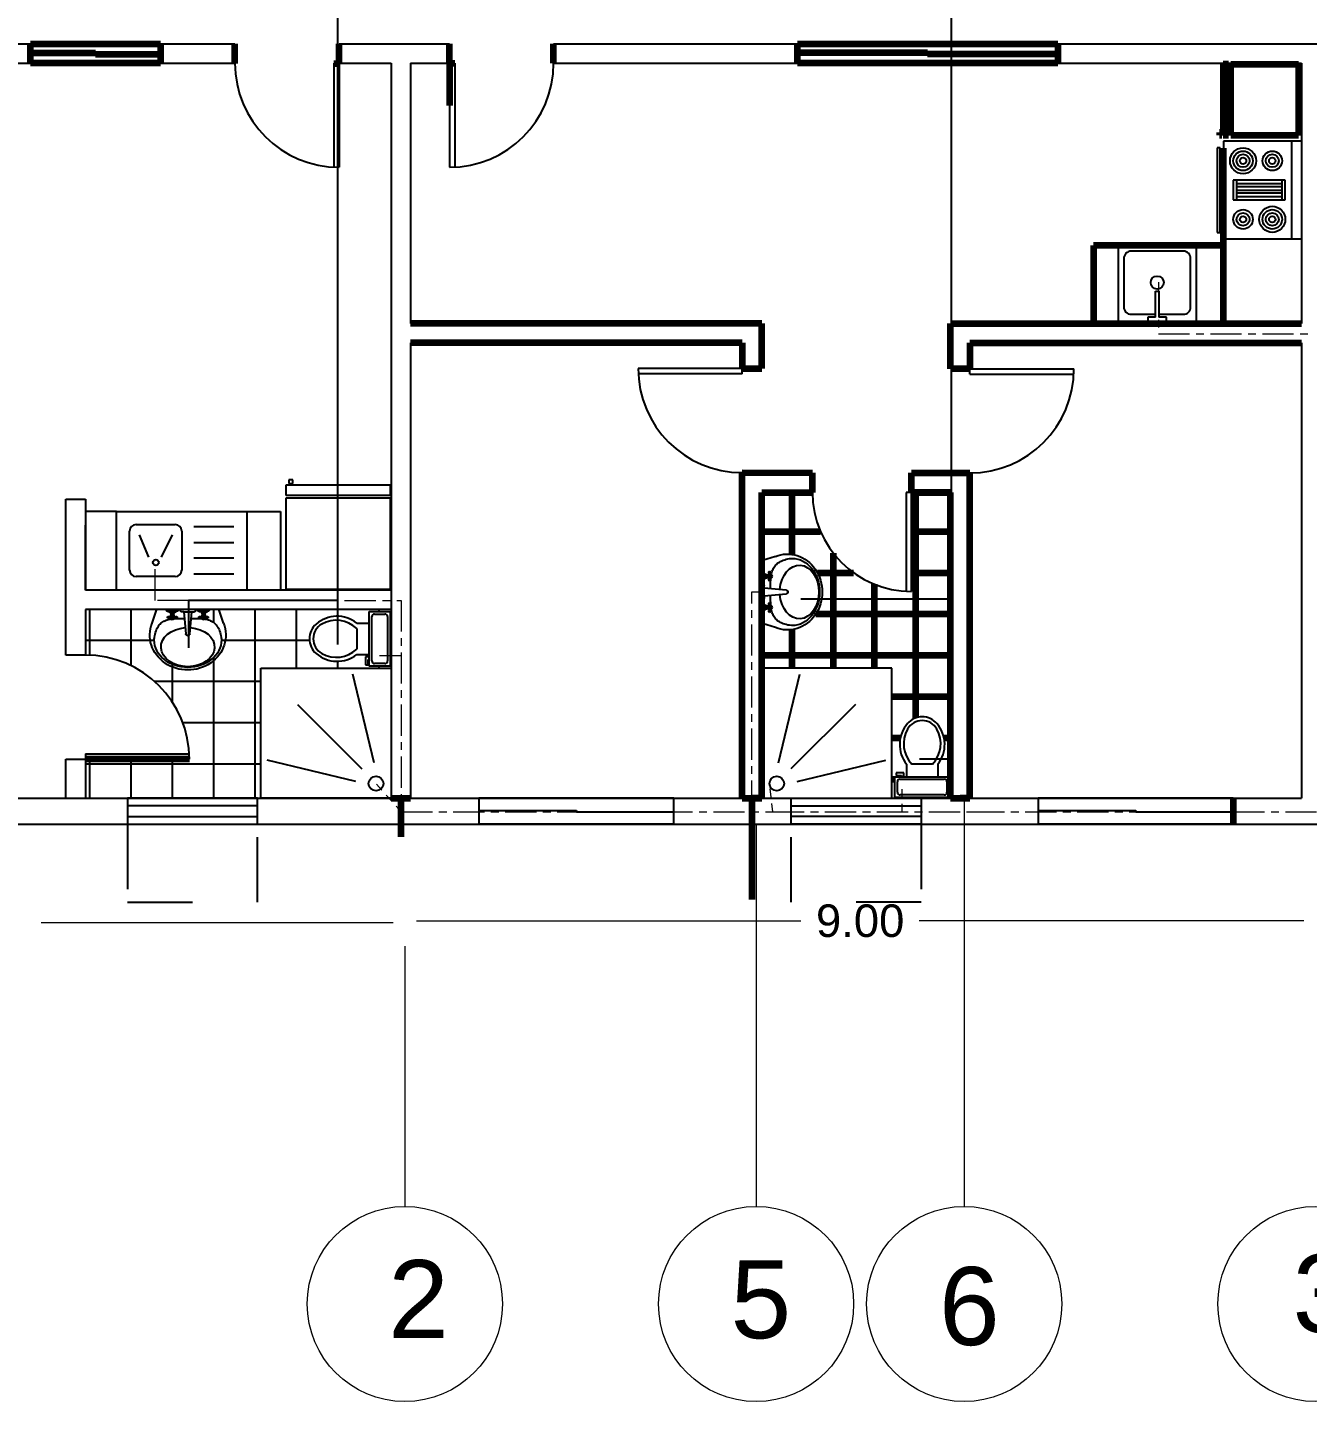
# Model space of a CAD drawing. Header units: millimetres. Extents: x 2391 to 3323, y 1596 to 2537.
# Drawn here: x 2955.67 to 2975.35, y 2171.64 to 2192.77 of the extents above; entities that cross this region are included whole.
import ezdxf

# ---------------------------------------------------------------- set-up
doc = ezdxf.new("R2010")
doc.units = ezdxf.units.MM
for name, pattern in [('ACAD_ISO02W100', [15, 12, -3]), ('ACAD_ISO08W100', [36, 24, -3, 6, -3]), ('DASHED2', [9.525, 6.35, -3.175]), ('JIS_02_1.0', [2, 1, -1])]:
    doc.linetypes.add(name, pattern=pattern)
for name, color, linetype in [('ASCENSORE - ELEVATOR', 160, 'Continuous'), ('BATH', 171, 'Continuous'), ('dimensions', 203, 'Continuous'), ('doors', 31, 'Continuous'), ('doors and windows schedule', 11, 'Continuous'), ('exterior wall', 140, 'Continuous'), ('furnitures', 40, 'Continuous'), ('interior wall', 191, 'Continuous'), ('Lightning text', 211, 'Continuous'), ('Plumbing symbols', 30, 'Continuous'), ('windows', 241, 'Continuous')]:
    doc.layers.add(name, color=color, linetype=linetype)
doc.styles.get("Standard").update_dxf_attribs({"font": 'arial.ttf'})

msp = doc.modelspace()

# ---------------------------------------------------------------- linework, layer by layer
at = {"color": 0, "linetype": 'ByBlock'}
for p, q in [((2975.259, 2191.016), (2974.059, 2191.016)), ((2974.059, 2191.016), (2974.059, 2189.516)), ((2975.109, 2189.516), (2975.109, 2191.016)), ((2974.009, 2190.916), (2973.959, 2190.916)), ((2973.959, 2190.916), (2973.959, 2189.616)), ((2974.009, 2189.616), (2974.009, 2190.916)), ((2974.059, 2190.716), (2974.009, 2190.716)), ((2974.009, 2190.616), (2974.059, 2190.616)), ((2975.009, 2190.416), (2974.209, 2190.416)), ((2974.209, 2190.416), (2974.209, 2190.116)), ((2974.259, 2190.416), (2974.259, 2190.116)), ((2974.959, 2190.116), (2974.959, 2190.416)), ((2975.009, 2190.116), (2975.009, 2190.416)), ((2974.259, 2190.366), (2974.959, 2190.366)), ((2974.959, 2190.316), (2974.259, 2190.316)), ((2974.259, 2190.266), (2974.959, 2190.266)), ((2974.959, 2190.216), (2974.259, 2190.216)), ((2974.209, 2190.116), (2975.009, 2190.116)), ((2974.259, 2190.166), (2974.959, 2190.166)), ((2974.009, 2189.916), (2974.059, 2189.916)), ((2974.059, 2189.816), (2974.009, 2189.816)), ((2973.959, 2189.616), (2974.009, 2189.616)), ((2972.439, 2189.413), (2972.439, 2188.213)), ((2973.639, 2189.413), (2972.439, 2189.413)), ((2973.439, 2189.327), (2972.639, 2189.327)), ((2973.639, 2189.413), (2973.639, 2188.213)), ((2974.059, 2189.516), (2975.259, 2189.516)), ((2972.524, 2189.213), (2972.524, 2188.47)), ((2973.553, 2188.47), (2973.553, 2189.213)), ((2973.015, 2188.713), (2973.062, 2188.713)), ((2973.015, 2188.313), (2973.015, 2188.713)), ((2973.062, 2188.713), (2973.062, 2188.313)), ((2972.639, 2188.356), (2973.015, 2188.356)), ((2972.893, 2188.313), (2972.893, 2188.24)), ((2973.015, 2188.313), (2972.893, 2188.313)), ((2973.062, 2188.356), (2973.439, 2188.356)), ((2973.182, 2188.313), (2973.062, 2188.313)), ((2973.182, 2188.24), (2973.182, 2188.313)), ((2972.893, 2188.24), (2973.182, 2188.24)), ((2959.648, 2185.732), (2961.248, 2185.732)), ((2959.648, 2185.572), (2959.648, 2185.732)), ((2959.688, 2185.812), (2959.688, 2185.752)), ((2959.748, 2185.812), (2959.688, 2185.812)), ((2959.688, 2185.752), (2959.748, 2185.752)), ((2959.748, 2185.752), (2959.748, 2185.812)), ((2961.248, 2185.732), (2961.248, 2185.572)), ((2961.248, 2185.572), (2959.648, 2185.572)), ((2959.648, 2184.132), (2959.648, 2185.532)), ((2959.648, 2185.532), (2961.248, 2185.532)), ((2961.248, 2185.532), (2961.248, 2184.132)), ((2957.04, 2184.124), (2957.04, 2185.324)), ((2957.04, 2185.324), (2959.04, 2185.324)), ((2959.04, 2185.324), (2959.04, 2184.124)), ((2957.34, 2185.124), (2957.94, 2185.124)), ((2957.24, 2184.424), (2957.24, 2185.024)), ((2957.535, 2184.62), (2957.393, 2184.966)), ((2957.731, 2184.62), (2957.9, 2184.966)), ((2958.04, 2185.024), (2958.04, 2184.424)), ((2958.225, 2185.094), (2958.841, 2185.094)), ((2958.225, 2184.849), (2958.841, 2184.849)), ((2958.225, 2184.613), (2958.841, 2184.613)), ((2967.168, 2184.634), (2966.972, 2184.568)), ((2967.141, 2184.454), (2967.15, 2184.469)), ((2967.15, 2184.469), (2967.16, 2184.484)), ((2967.15, 2184.469), (2967.15, 2184.469)), ((2967.16, 2184.484), (2967.171, 2184.498)), ((2967.171, 2184.498), (2967.184, 2184.511)), ((2967.184, 2184.511), (2967.198, 2184.524)), ((2967.198, 2184.524), (2967.213, 2184.535)), ((2967.213, 2184.535), (2967.23, 2184.546)), ((2967.23, 2184.546), (2967.248, 2184.557)), ((2967.248, 2184.557), (2967.268, 2184.566)), ((2967.268, 2184.566), (2967.289, 2184.574)), ((2967.268, 2184.566), (2967.268, 2184.566)), ((2967.289, 2184.574), (2967.312, 2184.582)), ((2967.312, 2184.582), (2967.336, 2184.589)), ((2967.336, 2184.589), (2967.361, 2184.594)), ((2967.361, 2184.594), (2967.387, 2184.599)), ((2967.387, 2184.599), (2967.414, 2184.602)), ((2967.414, 2184.602), (2967.427, 2184.603)), ((2957.94, 2184.324), (2957.34, 2184.324)), ((2958.225, 2184.367), (2958.841, 2184.367)), ((2966.972, 2184.422), (2966.984, 2184.404)), ((2966.988, 2184.257), (2966.983, 2184.247)), ((2966.984, 2184.404), (2966.989, 2184.389)), ((2966.989, 2184.269), (2966.988, 2184.257)), ((2966.989, 2184.389), (2966.989, 2184.269)), ((2966.995, 2184.376), (2966.989, 2184.389)), ((2966.989, 2184.261), (2966.992, 2184.274)), ((2966.992, 2184.274), (2966.998, 2184.285)), ((2967.004, 2184.365), (2966.995, 2184.376)), ((2966.998, 2184.285), (2967.006, 2184.294)), ((2967.015, 2184.357), (2967.004, 2184.365)), ((2967.006, 2184.294), (2967.017, 2184.301)), ((2967.012, 2184.299), (2967.012, 2184.359)), ((2967.028, 2184.352), (2967.015, 2184.357)), ((2967.017, 2184.301), (2967.029, 2184.305)), ((2967.042, 2184.351), (2967.028, 2184.352)), ((2967.029, 2184.305), (2967.042, 2184.306)), ((2967.042, 2184.306), (2967.042, 2184.351)), ((2967.042, 2184.351), (2967.049, 2184.351)), ((2967.049, 2184.306), (2967.042, 2184.306)), ((2967.049, 2184.351), (2967.064, 2184.357)), ((2967.049, 2184.351), (2967.049, 2184.306)), ((2967.064, 2184.301), (2967.049, 2184.306)), ((2967.064, 2184.389), (2967.066, 2184.396)), ((2967.066, 2184.381), (2967.064, 2184.389)), ((2967.064, 2184.357), (2967.079, 2184.359)), ((2967.064, 2184.329), (2967.066, 2184.336)), ((2967.066, 2184.321), (2967.064, 2184.329)), ((2967.079, 2184.299), (2967.064, 2184.301)), ((2967.064, 2184.269), (2967.066, 2184.276)), ((2967.066, 2184.261), (2967.064, 2184.269)), ((2967.066, 2184.396), (2967.072, 2184.402)), ((2967.072, 2184.376), (2967.066, 2184.381)), ((2967.066, 2184.336), (2967.072, 2184.342)), ((2967.072, 2184.316), (2967.066, 2184.321)), ((2967.066, 2184.276), (2967.072, 2184.282)), ((2967.072, 2184.256), (2967.066, 2184.261)), ((2967.072, 2184.402), (2967.079, 2184.404)), ((2967.072, 2184.358), (2967.072, 2184.376)), ((2967.079, 2184.374), (2967.072, 2184.376)), ((2967.072, 2184.342), (2967.079, 2184.344)), ((2967.079, 2184.314), (2967.072, 2184.316)), ((2967.072, 2184.299), (2967.072, 2184.282)), ((2967.072, 2184.282), (2967.079, 2184.284)), ((2967.079, 2184.254), (2967.072, 2184.256)), ((2967.079, 2184.404), (2967.087, 2184.402)), ((2967.087, 2184.376), (2967.079, 2184.374)), ((2967.079, 2184.359), (2967.095, 2184.357)), ((2967.079, 2184.344), (2967.087, 2184.342)), ((2967.087, 2184.316), (2967.079, 2184.314)), ((2967.095, 2184.301), (2967.079, 2184.299)), ((2967.079, 2184.284), (2967.087, 2184.282)), ((2967.087, 2184.256), (2967.079, 2184.254)), ((2967.087, 2184.402), (2967.092, 2184.396)), ((2967.092, 2184.381), (2967.087, 2184.376)), ((2967.087, 2184.358), (2967.087, 2184.376)), ((2967.087, 2184.342), (2967.092, 2184.336)), ((2967.092, 2184.321), (2967.087, 2184.316)), ((2967.087, 2184.282), (2967.087, 2184.299)), ((2967.087, 2184.282), (2967.092, 2184.276)), ((2967.092, 2184.261), (2967.087, 2184.256)), ((2967.092, 2184.396), (2967.094, 2184.389)), ((2967.094, 2184.389), (2967.092, 2184.381)), ((2967.092, 2184.336), (2967.094, 2184.329)), ((2967.094, 2184.329), (2967.092, 2184.321)), ((2967.092, 2184.276), (2967.094, 2184.269)), ((2967.094, 2184.269), (2967.092, 2184.261)), ((2967.095, 2184.357), (2967.109, 2184.351)), ((2967.109, 2184.306), (2967.095, 2184.301)), ((2967.096, 2184.249), (2967.097, 2184.266)), ((2967.097, 2184.266), (2967.098, 2184.283)), ((2967.098, 2184.283), (2967.099, 2184.3)), ((2967.099, 2184.3), (2967.099, 2184.302)), ((2967.106, 2184.352), (2967.11, 2184.37)), ((2967.109, 2184.351), (2967.115, 2184.34)), ((2967.115, 2184.317), (2967.109, 2184.306)), ((2967.11, 2184.37), (2967.114, 2184.387)), ((2967.114, 2184.387), (2967.119, 2184.404)), ((2967.115, 2184.34), (2967.117, 2184.329)), ((2967.117, 2184.329), (2967.115, 2184.317)), ((2967.119, 2184.404), (2967.126, 2184.421)), ((2967.126, 2184.421), (2967.133, 2184.438)), ((2967.133, 2184.438), (2967.141, 2184.454)), ((2959.648, 2184.132), (2961.248, 2184.132)), ((2966.983, 2184.247), (2966.972, 2184.236)), ((2966.972, 2184.206), (2966.979, 2184.206)), ((2966.979, 2184.206), (2966.986, 2184.203)), ((2966.986, 2184.203), (2966.991, 2184.198)), ((2966.991, 2184.198), (2966.994, 2184.191)), ((2966.994, 2184.191), (2966.994, 2184.184)), ((2966.994, 2184.146), (2966.994, 2184.184)), ((2966.994, 2184.026), (2966.994, 2184.146)), ((2967.332, 2184.116), (2966.994, 2184.146)), ((2966.994, 2184.026), (2967.332, 2184.056)), ((2967.096, 2184.232), (2967.096, 2184.249)), ((2967.096, 2184.216), (2967.096, 2184.232)), ((2967.096, 2184.201), (2967.096, 2184.216)), ((2967.096, 2184.201), (2967.096, 2184.201)), ((2967.096, 2184.185), (2967.096, 2184.201)), ((2967.096, 2184.171), (2967.096, 2184.185)), ((2967.096, 2184.156), (2967.096, 2184.171)), ((2967.096, 2184.137), (2967.096, 2184.156)), ((2967.332, 2184.116), (2967.341, 2184.115)), ((2967.341, 2184.058), (2967.332, 2184.056)), ((2967.341, 2184.115), (2967.35, 2184.11)), ((2967.35, 2184.062), (2967.341, 2184.058)), ((2967.35, 2184.11), (2967.356, 2184.104)), ((2967.356, 2184.068), (2967.35, 2184.062)), ((2967.356, 2184.104), (2967.361, 2184.095)), ((2967.361, 2184.077), (2967.356, 2184.068)), ((2967.361, 2184.095), (2967.362, 2184.086)), ((2967.362, 2184.086), (2967.361, 2184.077)), ((2966.979, 2183.973), (2966.972, 2183.974)), ((2966.972, 2183.942), (2966.984, 2183.924)), ((2966.987, 2183.976), (2966.979, 2183.973)), ((2966.984, 2183.924), (2966.989, 2183.909)), ((2966.992, 2183.981), (2966.987, 2183.976)), ((2966.989, 2183.909), (2966.989, 2183.788)), ((2966.995, 2183.896), (2966.989, 2183.909)), ((2966.995, 2183.989), (2966.992, 2183.981)), ((2966.994, 2184.026), (2966.994, 2183.996)), ((2966.994, 2183.996), (2966.995, 2183.989)), ((2967.004, 2183.885), (2966.995, 2183.896)), ((2967.015, 2183.877), (2967.004, 2183.885)), ((2967.012, 2183.818), (2967.012, 2183.879)), ((2967.028, 2183.872), (2967.015, 2183.877)), ((2967.042, 2183.871), (2967.028, 2183.872)), ((2967.042, 2183.826), (2967.042, 2183.871)), ((2967.042, 2183.871), (2967.049, 2183.871)), ((2967.049, 2183.871), (2967.064, 2183.877)), ((2967.049, 2183.871), (2967.049, 2183.826)), ((2967.064, 2183.909), (2967.066, 2183.916)), ((2967.066, 2183.901), (2967.064, 2183.909)), ((2967.064, 2183.877), (2967.079, 2183.879)), ((2967.064, 2183.848), (2967.066, 2183.856)), ((2967.066, 2183.841), (2967.064, 2183.848)), ((2967.066, 2183.916), (2967.072, 2183.921)), ((2967.072, 2183.896), (2967.066, 2183.901)), ((2967.066, 2183.856), (2967.072, 2183.861)), ((2967.072, 2183.835), (2967.066, 2183.841)), ((2967.072, 2183.921), (2967.079, 2183.924)), ((2967.079, 2183.893), (2967.072, 2183.896)), ((2967.072, 2183.878), (2967.072, 2183.896)), ((2967.072, 2183.861), (2967.079, 2183.863)), ((2967.079, 2183.834), (2967.072, 2183.835)), ((2967.079, 2183.924), (2967.087, 2183.921)), ((2967.087, 2183.896), (2967.079, 2183.893)), ((2967.079, 2183.879), (2967.095, 2183.877)), ((2967.079, 2183.863), (2967.087, 2183.861)), ((2967.087, 2183.835), (2967.079, 2183.834)), ((2967.087, 2183.921), (2967.092, 2183.916)), ((2967.092, 2183.901), (2967.087, 2183.896)), ((2967.087, 2183.878), (2967.087, 2183.896)), ((2967.087, 2183.861), (2967.092, 2183.856)), ((2967.092, 2183.841), (2967.087, 2183.835)), ((2967.092, 2183.916), (2967.094, 2183.909)), ((2967.094, 2183.909), (2967.092, 2183.901)), ((2967.092, 2183.856), (2967.094, 2183.848)), ((2967.094, 2183.848), (2967.092, 2183.841)), ((2967.095, 2183.877), (2967.109, 2183.871)), ((2967.096, 2184.018), (2967.096, 2184.035)), ((2967.096, 2184.002), (2967.096, 2184.018)), ((2967.096, 2183.986), (2967.096, 2184.002)), ((2967.096, 2183.97), (2967.096, 2183.986)), ((2967.096, 2183.954), (2967.096, 2183.97)), ((2967.096, 2183.954), (2967.096, 2183.954)), ((2967.096, 2183.939), (2967.096, 2183.954)), ((2967.097, 2183.924), (2967.096, 2183.939)), ((2967.097, 2183.909), (2967.097, 2183.924)), ((2967.097, 2183.894), (2967.097, 2183.909)), ((2967.098, 2183.875), (2967.097, 2183.894)), ((2967.109, 2183.871), (2967.115, 2183.86)), ((2967.115, 2183.837), (2967.109, 2183.826)), ((2967.115, 2183.86), (2967.117, 2183.848)), ((2967.117, 2183.848), (2967.115, 2183.837)), ((2957.586, 2183.609), (2957.651, 2183.805)), ((2957.736, 2183.616), (2957.751, 2183.626)), ((2957.751, 2183.626), (2957.766, 2183.636)), ((2957.751, 2183.626), (2957.751, 2183.626)), ((2957.766, 2183.636), (2957.782, 2183.644)), ((2957.782, 2183.644), (2957.799, 2183.651)), ((2957.799, 2183.651), (2957.815, 2183.657)), ((2957.814, 2183.794), (2957.804, 2183.805)), ((2957.825, 2183.788), (2957.814, 2183.794)), ((2957.815, 2183.657), (2957.832, 2183.662)), ((2957.821, 2183.697), (2957.823, 2183.705)), ((2957.823, 2183.69), (2957.821, 2183.697)), ((2957.823, 2183.705), (2957.829, 2183.71)), ((2957.829, 2183.684), (2957.823, 2183.69)), ((2957.836, 2183.787), (2957.825, 2183.788)), ((2957.829, 2183.787), (2957.841, 2183.784)), ((2957.829, 2183.71), (2957.836, 2183.712)), ((2957.836, 2183.682), (2957.829, 2183.684)), ((2957.832, 2183.662), (2957.849, 2183.667)), ((2957.956, 2183.787), (2957.836, 2183.787)), ((2957.836, 2183.712), (2957.844, 2183.71)), ((2957.844, 2183.684), (2957.836, 2183.682)), ((2957.841, 2183.784), (2957.853, 2183.779)), ((2957.844, 2183.71), (2957.849, 2183.705)), ((2957.849, 2183.69), (2957.844, 2183.684)), ((2957.867, 2183.705), (2957.849, 2183.705)), ((2957.849, 2183.705), (2957.851, 2183.697)), ((2957.851, 2183.697), (2957.849, 2183.69)), ((2957.849, 2183.69), (2957.867, 2183.69)), ((2957.849, 2183.667), (2957.865, 2183.67)), ((2957.853, 2183.779), (2957.862, 2183.77)), ((2957.862, 2183.77), (2957.869, 2183.759)), ((2957.865, 2183.67), (2957.872, 2183.672)), ((2957.866, 2183.765), (2957.926, 2183.765)), ((2957.866, 2183.697), (2957.868, 2183.713)), ((2957.868, 2183.682), (2957.866, 2183.697)), ((2957.868, 2183.713), (2957.874, 2183.727)), ((2957.874, 2183.667), (2957.868, 2183.682)), ((2957.869, 2183.759), (2957.873, 2183.747)), ((2957.873, 2183.747), (2957.874, 2183.735)), ((2957.874, 2183.735), (2957.919, 2183.735)), ((2957.874, 2183.727), (2957.874, 2183.735)), ((2957.919, 2183.727), (2957.874, 2183.727)), ((2957.884, 2183.661), (2957.874, 2183.667)), ((2957.881, 2183.697), (2957.883, 2183.705)), ((2957.883, 2183.69), (2957.881, 2183.697)), ((2957.883, 2183.705), (2957.889, 2183.71)), ((2957.889, 2183.684), (2957.883, 2183.69)), ((2957.896, 2183.66), (2957.884, 2183.661)), ((2957.889, 2183.71), (2957.896, 2183.712)), ((2957.896, 2183.682), (2957.889, 2183.684)), ((2957.896, 2183.712), (2957.904, 2183.71)), ((2957.904, 2183.684), (2957.896, 2183.682)), ((2957.908, 2183.661), (2957.896, 2183.66)), ((2957.904, 2183.71), (2957.909, 2183.705)), ((2957.909, 2183.69), (2957.904, 2183.684)), ((2957.919, 2183.667), (2957.908, 2183.661)), ((2957.909, 2183.705), (2957.911, 2183.697)), ((2957.911, 2183.697), (2957.909, 2183.69)), ((2957.919, 2183.735), (2957.92, 2183.748)), ((2957.919, 2183.735), (2957.919, 2183.727)), ((2957.919, 2183.727), (2957.924, 2183.713)), ((2957.924, 2183.682), (2957.919, 2183.667)), ((2957.92, 2183.748), (2957.925, 2183.761)), ((2957.923, 2183.678), (2957.942, 2183.679)), ((2957.924, 2183.713), (2957.926, 2183.697)), ((2957.926, 2183.697), (2957.924, 2183.682)), ((2957.925, 2183.761), (2957.933, 2183.773)), ((2957.926, 2183.705), (2957.943, 2183.705)), ((2957.926, 2183.69), (2957.943, 2183.69)), ((2957.933, 2183.773), (2957.944, 2183.782)), ((2957.941, 2183.697), (2957.943, 2183.705)), ((2957.943, 2183.69), (2957.941, 2183.697)), ((2957.942, 2183.679), (2957.957, 2183.68)), ((2957.943, 2183.705), (2957.949, 2183.71)), ((2957.949, 2183.684), (2957.943, 2183.69)), ((2957.944, 2183.782), (2957.956, 2183.787)), ((2957.949, 2183.71), (2957.956, 2183.712)), ((2957.956, 2183.682), (2957.949, 2183.684)), ((2957.972, 2183.793), (2957.956, 2183.787)), ((2957.956, 2183.712), (2957.964, 2183.71)), ((2957.964, 2183.684), (2957.956, 2183.682)), ((2957.957, 2183.68), (2957.972, 2183.68)), ((2957.964, 2183.71), (2957.969, 2183.705)), ((2957.969, 2183.69), (2957.964, 2183.684)), ((2957.969, 2183.705), (2957.971, 2183.697)), ((2957.971, 2183.697), (2957.969, 2183.69)), ((2957.99, 2183.805), (2957.972, 2183.793)), ((2957.972, 2183.68), (2957.987, 2183.68)), ((2957.987, 2183.68), (2958.002, 2183.68)), ((2958.002, 2183.68), (2958.018, 2183.68)), ((2958.002, 2183.68), (2958.002, 2183.68)), ((2958.018, 2183.68), (2958.034, 2183.68)), ((2958.021, 2183.797), (2958.021, 2183.805)), ((2958.024, 2183.79), (2958.021, 2183.797)), ((2958.029, 2183.785), (2958.024, 2183.79)), ((2958.036, 2183.782), (2958.029, 2183.785)), ((2958.034, 2183.68), (2958.05, 2183.68)), ((2958.044, 2183.782), (2958.036, 2183.782)), ((2958.074, 2183.782), (2958.044, 2183.782)), ((2958.05, 2183.68), (2958.066, 2183.68)), ((2958.066, 2183.68), (2958.083, 2183.68)), ((2958.074, 2183.782), (2958.194, 2183.782)), ((2958.074, 2183.782), (2958.104, 2183.444)), ((2958.164, 2183.444), (2958.194, 2183.782)), ((2958.185, 2183.68), (2958.204, 2183.68)), ((2958.194, 2183.782), (2958.231, 2183.782)), ((2958.204, 2183.68), (2958.218, 2183.68)), ((2958.218, 2183.68), (2958.233, 2183.68)), ((2958.239, 2183.782), (2958.231, 2183.782)), ((2958.233, 2183.68), (2958.249, 2183.68)), ((2958.245, 2183.785), (2958.239, 2183.782)), ((2958.251, 2183.79), (2958.245, 2183.785)), ((2958.249, 2183.68), (2958.264, 2183.68)), ((2958.249, 2183.68), (2958.249, 2183.68)), ((2958.254, 2183.797), (2958.251, 2183.79)), ((2958.254, 2183.805), (2958.254, 2183.797)), ((2958.264, 2183.68), (2958.28, 2183.68)), ((2958.28, 2183.68), (2958.297, 2183.68)), ((2958.294, 2183.794), (2958.284, 2183.805)), ((2958.305, 2183.788), (2958.294, 2183.794)), ((2958.297, 2183.68), (2958.313, 2183.68)), ((2958.301, 2183.697), (2958.303, 2183.705)), ((2958.303, 2183.69), (2958.301, 2183.697)), ((2958.303, 2183.705), (2958.309, 2183.71)), ((2958.309, 2183.684), (2958.303, 2183.69)), ((2958.316, 2183.787), (2958.305, 2183.788)), ((2958.309, 2183.787), (2958.321, 2183.784)), ((2958.309, 2183.71), (2958.316, 2183.712)), ((2958.316, 2183.682), (2958.309, 2183.684)), ((2958.313, 2183.68), (2958.33, 2183.679)), ((2958.436, 2183.787), (2958.316, 2183.787)), ((2958.316, 2183.712), (2958.324, 2183.71)), ((2958.324, 2183.684), (2958.316, 2183.682)), ((2958.321, 2183.784), (2958.333, 2183.779)), ((2958.324, 2183.71), (2958.329, 2183.705)), ((2958.329, 2183.69), (2958.324, 2183.684)), ((2958.329, 2183.705), (2958.331, 2183.697)), ((2958.347, 2183.705), (2958.329, 2183.705)), ((2958.331, 2183.697), (2958.329, 2183.69)), ((2958.329, 2183.69), (2958.347, 2183.69)), ((2958.33, 2183.679), (2958.348, 2183.678)), ((2958.333, 2183.779), (2958.342, 2183.77)), ((2958.342, 2183.77), (2958.349, 2183.759)), ((2958.346, 2183.765), (2958.406, 2183.765)), ((2958.346, 2183.697), (2958.348, 2183.713)), ((2958.348, 2183.682), (2958.346, 2183.697)), ((2958.348, 2183.713), (2958.354, 2183.727)), ((2958.354, 2183.667), (2958.348, 2183.682)), ((2958.348, 2183.678), (2958.35, 2183.677)), ((2958.349, 2183.759), (2958.353, 2183.747)), ((2958.353, 2183.747), (2958.354, 2183.735)), ((2958.354, 2183.735), (2958.399, 2183.735)), ((2958.354, 2183.727), (2958.354, 2183.735)), ((2958.399, 2183.727), (2958.354, 2183.727)), ((2958.365, 2183.661), (2958.354, 2183.667)), ((2958.361, 2183.697), (2958.363, 2183.705)), ((2958.363, 2183.69), (2958.361, 2183.697)), ((2958.363, 2183.705), (2958.369, 2183.71)), ((2958.369, 2183.684), (2958.363, 2183.69)), ((2958.376, 2183.66), (2958.365, 2183.661)), ((2958.369, 2183.71), (2958.376, 2183.712)), ((2958.376, 2183.682), (2958.369, 2183.684)), ((2958.376, 2183.712), (2958.384, 2183.71)), ((2958.384, 2183.684), (2958.376, 2183.682)), ((2958.388, 2183.661), (2958.376, 2183.66)), ((2958.384, 2183.71), (2958.389, 2183.705)), ((2958.389, 2183.69), (2958.384, 2183.684)), ((2958.399, 2183.667), (2958.388, 2183.661)), ((2958.389, 2183.705), (2958.391, 2183.697)), ((2958.391, 2183.697), (2958.389, 2183.69)), ((2958.399, 2183.735), (2958.4, 2183.748)), ((2958.399, 2183.735), (2958.399, 2183.727)), ((2958.399, 2183.727), (2958.405, 2183.713)), ((2958.405, 2183.682), (2958.399, 2183.667)), ((2958.4, 2183.748), (2958.405, 2183.761)), ((2958.4, 2183.67), (2958.417, 2183.667)), ((2958.405, 2183.761), (2958.413, 2183.773)), ((2958.405, 2183.713), (2958.406, 2183.697)), ((2958.406, 2183.697), (2958.405, 2183.682)), ((2958.406, 2183.705), (2958.423, 2183.705)), ((2958.406, 2183.69), (2958.423, 2183.69)), ((2958.413, 2183.773), (2958.424, 2183.782)), ((2958.417, 2183.667), (2958.435, 2183.662)), ((2958.421, 2183.697), (2958.423, 2183.705)), ((2958.423, 2183.69), (2958.421, 2183.697)), ((2958.423, 2183.705), (2958.429, 2183.71)), ((2958.429, 2183.684), (2958.423, 2183.69)), ((2958.424, 2183.782), (2958.436, 2183.787)), ((2958.429, 2183.71), (2958.436, 2183.712)), ((2958.436, 2183.682), (2958.429, 2183.684)), ((2958.435, 2183.662), (2958.452, 2183.657)), ((2958.452, 2183.793), (2958.436, 2183.787)), ((2958.436, 2183.712), (2958.444, 2183.71)), ((2958.444, 2183.684), (2958.436, 2183.682)), ((2958.444, 2183.71), (2958.449, 2183.705)), ((2958.449, 2183.69), (2958.444, 2183.684)), ((2958.449, 2183.705), (2958.451, 2183.697)), ((2958.451, 2183.697), (2958.449, 2183.69)), ((2958.47, 2183.805), (2958.452, 2183.793)), ((2958.452, 2183.657), (2958.469, 2183.651)), ((2958.469, 2183.651), (2958.485, 2183.644)), ((2958.485, 2183.644), (2958.501, 2183.636)), ((2958.501, 2183.636), (2958.517, 2183.626)), ((2958.517, 2183.626), (2958.532, 2183.616)), ((2958.517, 2183.626), (2958.517, 2183.626)), ((2958.682, 2183.609), (2958.616, 2183.805)), ((2960.925, 2182.947), (2960.925, 2183.787)), ((2960.925, 2183.787), (2961.245, 2183.787)), ((2960.965, 2183.027), (2960.965, 2183.707)), ((2961.005, 2183.747), (2961.165, 2183.747)), ((2961.205, 2183.707), (2961.205, 2183.027)), ((2961.245, 2183.787), (2961.245, 2182.947)), ((2966.983, 2183.766), (2966.972, 2183.756)), ((2966.988, 2183.777), (2966.983, 2183.766)), ((2966.989, 2183.788), (2966.988, 2183.777)), ((2966.989, 2183.781), (2966.992, 2183.793)), ((2966.992, 2183.793), (2966.998, 2183.805)), ((2966.998, 2183.805), (2967.006, 2183.814)), ((2967.006, 2183.814), (2967.017, 2183.821)), ((2967.017, 2183.821), (2967.029, 2183.825)), ((2967.029, 2183.825), (2967.042, 2183.826)), ((2967.049, 2183.826), (2967.042, 2183.826)), ((2967.064, 2183.82), (2967.049, 2183.826)), ((2967.079, 2183.818), (2967.064, 2183.82)), ((2967.064, 2183.788), (2967.066, 2183.796)), ((2967.066, 2183.781), (2967.064, 2183.788)), ((2967.066, 2183.796), (2967.072, 2183.801)), ((2967.072, 2183.775), (2967.066, 2183.781)), ((2967.072, 2183.819), (2967.072, 2183.801)), ((2967.072, 2183.801), (2967.079, 2183.803)), ((2967.079, 2183.773), (2967.072, 2183.775)), ((2967.095, 2183.82), (2967.079, 2183.818)), ((2967.079, 2183.803), (2967.087, 2183.801)), ((2967.087, 2183.775), (2967.079, 2183.773)), ((2967.087, 2183.801), (2967.087, 2183.819)), ((2967.087, 2183.801), (2967.092, 2183.796)), ((2967.092, 2183.781), (2967.087, 2183.775)), ((2967.092, 2183.796), (2967.094, 2183.788)), ((2967.094, 2183.788), (2967.092, 2183.781)), ((2967.109, 2183.826), (2967.095, 2183.82)), ((2967.106, 2183.817), (2967.105, 2183.824)), ((2967.11, 2183.801), (2967.106, 2183.817)), ((2967.114, 2183.784), (2967.11, 2183.801)), ((2967.119, 2183.767), (2967.114, 2183.784)), ((2967.126, 2183.751), (2967.119, 2183.767)), ((2967.133, 2183.735), (2967.126, 2183.751)), ((2967.141, 2183.719), (2967.133, 2183.735)), ((2967.15, 2183.703), (2967.141, 2183.719)), ((2967.15, 2183.703), (2967.15, 2183.703)), ((2967.16, 2183.688), (2967.15, 2183.703)), ((2967.171, 2183.674), (2967.16, 2183.688)), ((2967.184, 2183.661), (2967.171, 2183.674)), ((2967.198, 2183.649), (2967.184, 2183.661)), ((2967.213, 2183.637), (2967.198, 2183.649)), ((2967.23, 2183.626), (2967.213, 2183.637)), ((2967.248, 2183.616), (2967.23, 2183.626)), ((2957.621, 2183.389), (2957.626, 2183.415)), ((2957.626, 2183.415), (2957.631, 2183.44)), ((2957.631, 2183.44), (2957.638, 2183.464)), ((2957.638, 2183.464), (2957.646, 2183.487)), ((2957.646, 2183.487), (2957.654, 2183.509)), ((2957.654, 2183.509), (2957.663, 2183.528)), ((2957.654, 2183.509), (2957.654, 2183.509)), ((2957.663, 2183.528), (2957.674, 2183.547)), ((2957.674, 2183.547), (2957.685, 2183.563)), ((2957.685, 2183.563), (2957.696, 2183.579)), ((2957.696, 2183.579), (2957.709, 2183.592)), ((2957.709, 2183.592), (2957.722, 2183.605)), ((2957.722, 2183.605), (2957.736, 2183.616)), ((2958.105, 2183.435), (2958.104, 2183.444)), ((2958.11, 2183.427), (2958.105, 2183.435)), ((2958.116, 2183.42), (2958.11, 2183.427)), ((2958.125, 2183.416), (2958.116, 2183.42)), ((2958.134, 2183.414), (2958.125, 2183.416)), ((2958.143, 2183.416), (2958.134, 2183.414)), ((2958.152, 2183.42), (2958.143, 2183.416)), ((2958.158, 2183.427), (2958.152, 2183.42)), ((2958.162, 2183.435), (2958.158, 2183.427)), ((2958.164, 2183.444), (2958.162, 2183.435)), ((2958.532, 2183.616), (2958.546, 2183.605)), ((2958.546, 2183.605), (2958.559, 2183.592)), ((2958.559, 2183.592), (2958.571, 2183.579)), ((2958.571, 2183.579), (2958.583, 2183.563)), ((2958.583, 2183.563), (2958.594, 2183.547)), ((2958.594, 2183.547), (2958.604, 2183.528)), ((2958.604, 2183.528), (2958.614, 2183.509)), ((2958.614, 2183.509), (2958.622, 2183.487)), ((2958.614, 2183.509), (2958.614, 2183.509)), ((2958.622, 2183.487), (2958.63, 2183.464)), ((2958.63, 2183.464), (2958.636, 2183.44)), ((2958.636, 2183.44), (2958.642, 2183.415)), ((2958.642, 2183.415), (2958.646, 2183.389)), ((2960.731, 2183.607), (2960.925, 2183.607)), ((2960.731, 2183.527), (2960.731, 2183.207)), ((2967.168, 2183.538), (2966.972, 2183.604)), ((2967.268, 2183.606), (2967.248, 2183.616)), ((2967.268, 2183.606), (2967.268, 2183.606)), ((2967.289, 2183.598), (2967.268, 2183.606)), ((2967.312, 2183.59), (2967.289, 2183.598)), ((2967.336, 2183.584), (2967.312, 2183.59)), ((2967.361, 2183.578), (2967.336, 2183.584)), ((2967.387, 2183.574), (2967.361, 2183.578)), ((2967.414, 2183.57), (2967.387, 2183.574)), ((2967.427, 2183.569), (2967.414, 2183.57)), ((2957.617, 2183.349), (2957.618, 2183.363)), ((2957.618, 2183.363), (2957.621, 2183.389)), ((2958.646, 2183.389), (2958.65, 2183.363)), ((2958.65, 2183.363), (2958.651, 2183.349)), ((2960.731, 2183.127), (2960.925, 2183.127)), ((2960.925, 2183.087), (2960.865, 2183.087)), ((2960.865, 2183.087), (2960.865, 2182.967)), ((2960.905, 2183.047), (2960.925, 2183.047)), ((2960.905, 2182.967), (2960.905, 2183.047)), ((2961.165, 2182.987), (2961.005, 2182.987)), ((2959.259, 2182.916), (2961.259, 2182.916)), ((2959.259, 2180.916), (2959.259, 2182.916)), ((2961, 2181.458), (2960.673, 2182.821)), ((2960.865, 2182.967), (2960.905, 2182.967)), ((2961.245, 2182.947), (2960.925, 2182.947)), ((2961.259, 2182.916), (2961.259, 2180.916)), ((2968.959, 2182.916), (2966.959, 2182.916)), ((2966.959, 2182.916), (2966.959, 2180.916)), ((2967.218, 2181.458), (2967.546, 2182.821)), ((2968.959, 2180.916), (2968.959, 2182.916)), ((2959.82, 2182.355), (2960.81, 2181.365)), ((2968.398, 2182.355), (2967.408, 2181.365)), ((2960.717, 2181.175), (2959.354, 2181.502)), ((2967.501, 2181.175), (2968.865, 2181.502)), ((2969.026, 2181.306), (2969.026, 2181.266)), ((2969.146, 2181.306), (2969.026, 2181.306)), ((2969.146, 2181.246), (2969.146, 2181.306)), ((2969.186, 2181.44), (2969.186, 2181.246)), ((2969.586, 2181.44), (2969.266, 2181.44)), ((2969.666, 2181.44), (2969.666, 2181.246)), ((2969.006, 2181.246), (2969.846, 2181.246)), ((2969.006, 2180.926), (2969.006, 2181.246)), ((2969.026, 2181.266), (2969.106, 2181.266)), ((2969.046, 2181.006), (2969.046, 2181.166)), ((2969.086, 2181.206), (2969.766, 2181.206)), ((2969.106, 2181.266), (2969.106, 2181.246)), ((2969.806, 2181.166), (2969.806, 2181.006)), ((2969.846, 2181.246), (2969.846, 2180.926)), ((2961.259, 2180.916), (2959.259, 2180.916)), ((2966.959, 2180.916), (2968.959, 2180.916)), ((2969.846, 2180.926), (2969.006, 2180.926)), ((2969.766, 2180.966), (2969.086, 2180.966))]:
    msp.add_line(p, q, dxfattribs=at)
for centre, radius in [((2974.359, 2190.716), 0.2), ((2974.359, 2190.716), 0.15), ((2974.359, 2190.716), 0.1), ((2974.809, 2190.716), 0.15), ((2974.809, 2190.716), 0.1), ((2974.359, 2190.716), 0.05), ((2974.809, 2190.716), 0.05), ((2974.359, 2189.816), 0.15), ((2974.809, 2189.816), 0.2), ((2974.809, 2189.816), 0.15), ((2974.359, 2189.816), 0.1), ((2974.359, 2189.816), 0.05), ((2974.809, 2189.816), 0.1), ((2974.809, 2189.816), 0.05), ((2973.039, 2188.844, 6.286), 0.1), ((2957.643, 2184.54), 0.0446), ((2961.028, 2181.141), 0.113), ((2967.19, 2181.141), 0.113)]:
    msp.add_circle(centre, radius, dxfattribs=at)
for centre, radius, start, end in [((2972.639, 2189.213), 0.114, 90, 180), ((2973.439, 2189.213), 0.114, 0, 90), ((2972.639, 2188.47), 0.114, 180, 270), ((2973.439, 2188.47), 0.114, 270, 0), ((2957.34, 2185.024), 0.1, 90, 180), ((2957.94, 2185.024), 0.1, 360, 90), ((2957.34, 2184.424), 0.1, 180, 270), ((2957.94, 2184.424), 0.1, 270, 0), ((2960.428, 2183.226), 0.487, 51.4693, 131.0791), ((2960.419, 2183.199), 0.453, 46.3679, 119.5767), ((2961, 2183.712), 0.0354, 81.8699, 188.1301), ((2961.17, 2183.712), 0.0354, 351.8699, 98.1301), ((2960.305, 2183.367), 0.3, 131.0791, 228.9211), ((2960.323, 2183.367), 0.26, 119.5767, 240.4235), ((2960.419, 2183.535), 0.453, 240.4235, 313.6323), ((2960.428, 2183.508), 0.487, 228.9211, 308.5309), ((2961, 2183.022), 0.0354, 171.8699, 278.1301), ((2961.17, 2183.022), 0.0354, 261.8699, 8.1301), ((2969.426, 2181.866), 0.3, 41.0791, 138.9211), ((2969.567, 2181.743), 0.487, 138.9211, 218.5309), ((2969.594, 2181.752), 0.453, 150.4235, 223.6323), ((2969.426, 2181.848), 0.26, 29.5767, 150.4235), ((2969.258, 2181.752), 0.453, 316.3679, 29.5767), ((2969.285, 2181.743), 0.487, 321.4693, 41.0791), ((2969.081, 2181.171), 0.0354, 81.8699, 188.1301), ((2969.771, 2181.171), 0.0354, 351.8699, 98.1301), ((2969.081, 2181.001), 0.0354, 171.8699, 278.1301), ((2969.771, 2181.001), 0.0354, 261.8699, 8.1301)]:
    msp.add_arc(centre, radius, start, end, dxfattribs=at)
at = {"color": 0, "linetype": 'ByBlock', "extrusion": (0, 0, -1)}
for centre, major_axis, ratio, start_param, end_param in [((2967.354, 2184.086), (0, -0.584), 0.916316, 2.786438, 6.63834), ((2967.538, 2184.086), (0, -0.412), 0.730435, 1.664123, 7.760732), ((2967.427, 2184.086), (0, -0.517), 0.815274, 3.141593, 6.283185), ((2958.134, 2183.422), (-0.584, 0), 0.916316, 2.786438, 6.63834), ((2958.134, 2183.239), (-0.412, 0), 0.730435, 1.664123, 7.760732), ((2958.134, 2183.349), (-0.517, 0), 0.815274, 3.141593, 6.283185)]:
    msp.add_ellipse(centre, major_axis=major_axis, ratio=ratio, start_param=start_param, end_param=end_param, dxfattribs=at)
at = {"layer": 'ASCENSORE - ELEVATOR'}
for p, q in [((2960.438, 2195.151), (2960.438, 2183.277)), ((2969.872, 2195.151), (2969.872, 2181.517)), ((2960.438, 2183.957), (2958.146, 2183.957)), ((2958.146, 2183.957), (2958.146, 2183.228)), ((2969.872, 2183.974), (2967.558, 2183.974)), ((2969.872, 2181.517), (2969.383, 2181.517))]:
    msp.add_line(p, q, dxfattribs=at)
at = {"layer": 'BATH', "linetype": 'Continuous', "lineweight": 100}
for p, q in [((2967.425, 2184.665), (2967.425, 2185.616)), ((2969.33, 2182.15), (2969.33, 2185.616)), ((2966.959, 2185.018), (2967.862, 2185.018)), ((2969.259, 2185.018), (2969.859, 2185.018)), ((2968.06, 2182.916), (2968.06, 2184.682)), ((2967.815, 2184.383), (2968.37, 2184.383)), ((2969.259, 2184.383), (2969.859, 2184.383)), ((2968.695, 2182.916), (2968.695, 2184.205)), ((2967.791, 2183.748), (2969.859, 2183.748)), ((2967.425, 2182.916), (2967.425, 2183.507)), ((2966.959, 2183.113), (2969.859, 2183.113)), ((2968.959, 2182.478), (2969.859, 2182.478)), ((2968.959, 2181.843), (2969.09, 2181.843)), ((2969.761, 2181.843), (2969.859, 2181.843)), ((2968.959, 2181.208), (2969.006, 2181.208))]:
    msp.add_line(p, q, dxfattribs=at)
at = {"layer": 'BATH', "linetype": 'Continuous'}
for p, q in [((2956.63, 2183.114), (2956.63, 2183.816)), ((2957.265, 2182.952), (2957.265, 2183.816)), ((2957.9, 2183.787), (2957.9, 2183.816)), ((2957.9, 2183.659), (2957.9, 2183.66)), ((2958.535, 2183.614), (2958.535, 2183.816)), ((2959.17, 2180.916), (2959.17, 2183.816)), ((2959.805, 2182.916), (2959.805, 2183.816)), ((2960.44, 2183.713), (2960.44, 2183.816)), ((2961.075, 2183.787), (2961.075, 2183.816)), ((2956.559, 2183.348), (2957.617, 2183.348)), ((2958.651, 2183.348), (2960.006, 2183.348)), ((2961.245, 2183.348), (2961.259, 2183.348)), ((2958.535, 2180.916), (2958.535, 2183.083)), ((2960.44, 2182.916), (2960.44, 2183.021)), ((2957.9, 2182.389), (2957.9, 2182.974)), ((2961.075, 2182.916), (2961.075, 2182.947)), ((2957.621, 2182.713), (2959.259, 2182.713)), ((2958.057, 2182.078), (2959.259, 2182.078)), ((2956.63, 2180.916), (2956.63, 2181.516)), ((2957.265, 2180.916), (2957.265, 2181.516)), ((2957.9, 2180.916), (2957.9, 2181.516)), ((2956.559, 2181.443), (2959.259, 2181.443))]:
    msp.add_line(p, q, dxfattribs=at)
at = {"layer": 'dimensions', "lineweight": 100}
for p, q in [((2961.259, 2180.916), (2961.559, 2180.916)), ((2961.409, 2180.916), (2961.409, 2180.323)), ((2966.659, 2180.916), (2966.959, 2180.916)), ((2966.959, 2180.916), (2966.809, 2180.916)), ((2966.809, 2180.916), (2966.809, 2179.359)), ((2969.859, 2180.916), (2970.159, 2180.916)), ((2970.159, 2180.916), (2970.009, 2180.916))]:
    msp.add_line(p, q, dxfattribs=at)
at = {"layer": 'dimensions', "lineweight": 13}
for p, q in [((2961.292, 2178.999), (2955.881, 2178.999)), ((2961.652, 2179.029), (2967.562, 2179.029)), ((2975.292, 2179.029), (2969.381, 2179.029))]:
    msp.add_line(p, q, dxfattribs=at)
at = {"layer": 'doors'}
for p, q in [((2960.379, 2192.216), (2960.379, 2190.618)), ((2960.459, 2192.216), (2960.459, 2190.616)), ((2962.159, 2192.216), (2962.159, 2190.616)), ((2962.239, 2192.216), (2962.239, 2190.618)), ((2966.659, 2187.522), (2965.059, 2187.522)), ((2966.659, 2187.442), (2965.061, 2187.442)), ((2966.659, 2187.442), (2966.659, 2187.522)), ((2970.159, 2187.516), (2971.759, 2187.516)), ((2970.159, 2187.436), (2970.159, 2187.516)), ((2970.159, 2187.436), (2971.757, 2187.436)), ((2969.259, 2185.616), (2969.179, 2185.616)), ((2969.179, 2185.616), (2969.179, 2184.098)), ((2969.259, 2185.616), (2969.179, 2185.616)), ((2969.259, 2184.096), (2969.259, 2185.616)), ((2956.559, 2181.596), (2958.157, 2181.596)), ((2956.559, 2181.596), (2956.559, 2181.516))]:
    msp.add_line(p, q, dxfattribs=at)
at = {"layer": 'doors', "linetype": 'ACAD_ISO02W100', "lineweight": 100}
msp.add_line((2960.379, 2192.211), (2960.459, 2192.211), dxfattribs=at)
at = {"layer": 'doors', "lineweight": 100}
for p, q in [((2962.159, 2192.216), (2962.159, 2191.568)), ((2962.159, 2192.216), (2962.239, 2192.216)), ((2958.159, 2181.516), (2956.559, 2181.516))]:
    msp.add_line(p, q, dxfattribs=at)
at = {"layer": 'doors'}
for centre, radius, start, end in [((2960.459, 2192.216), 1.6, 180, 270), ((2962.159, 2192.216), 1.6, 270, 0), ((2966.659, 2187.522), 1.6, 180, 270), ((2970.159, 2187.516), 1.6, 270, 0), ((2969.259, 2185.616), 1.52, 180, 270), ((2956.559, 2181.516), 1.6, 0, 90)]:
    msp.add_arc(centre, radius, start, end, dxfattribs=at)
at = {"layer": 'exterior wall'}
for p, q in [((2954.569, 2180.916), (2961.259, 2180.916)), ((2961.559, 2180.916), (2966.659, 2180.916)), ((2966.959, 2180.916), (2969.859, 2180.916)), ((2970.159, 2180.916), (2975.259, 2180.916)), ((2948.209, 2180.516), (2988.609, 2180.516))]:
    msp.add_line(p, q, dxfattribs=at)
at = {"layer": 'furnitures', "lineweight": 100}
for p, q in [((2974.133, 2192.203), (2974.053, 2192.203)), ((2974.053, 2192.203), (2974.053, 2191.103)), ((2974.133, 2191.103), (2974.133, 2192.203)), ((2974.173, 2191.103), (2974.173, 2192.203)), ((2974.173, 2192.203), (2975.213, 2192.203)), ((2975.213, 2192.203), (2975.213, 2191.103)), ((2974.035, 2191.152), (2973.995, 2191.152)), ((2973.995, 2191.152), (2973.995, 2191.112)), ((2973.995, 2191.112), (2974.035, 2191.112)), ((2974.035, 2191.112), (2974.035, 2191.152)), ((2974.133, 2191.103), (2974.053, 2191.103)), ((2975.213, 2191.103), (2974.173, 2191.103)), ((2974.059, 2188.216), (2974.059, 2190.911)), ((2974.059, 2189.413), (2972.059, 2189.413)), ((2972.059, 2189.413), (2972.059, 2188.213))]:
    msp.add_line(p, q, dxfattribs=at)
at = {"layer": 'furnitures'}
for p, q in [((2957.04, 2185.324), (2956.559, 2185.324)), ((2959.04, 2185.324), (2959.559, 2185.324)), ((2959.559, 2185.324), (2959.559, 2184.116))]:
    msp.add_line(p, q, dxfattribs=at)
at = {"layer": 'interior wall'}
for p, q in [((2948.609, 2192.516), (2958.859, 2192.516)), ((2960.459, 2192.516), (2962.159, 2192.516)), ((2963.759, 2192.516), (2976.359, 2192.516)), ((2954.569, 2192.216), (2958.859, 2192.216)), ((2960.459, 2192.216), (2961.259, 2192.216)), ((2961.259, 2192.216), (2961.259, 2180.916)), ((2961.559, 2192.216), (2962.159, 2192.216)), ((2961.559, 2192.216), (2961.559, 2188.216)), ((2963.759, 2192.216), (2975.259, 2192.216)), ((2975.259, 2192.216), (2975.259, 2188.216)), ((2961.559, 2187.916), (2961.559, 2180.916)), ((2975.259, 2187.916), (2975.259, 2180.916)), ((2956.259, 2183.116), (2956.259, 2185.516)), ((2956.259, 2185.516), (2956.559, 2185.516)), ((2956.559, 2185.516), (2956.559, 2184.116)), ((2956.559, 2184.116), (2956.559, 2185.116)), ((2961.259, 2184.116), (2956.559, 2184.116)), ((2961.259, 2183.816), (2956.559, 2183.816)), ((2956.559, 2183.816), (2956.559, 2183.116)), ((2956.559, 2183.116), (2956.259, 2183.116)), ((2956.259, 2180.916), (2956.259, 2181.516)), ((2956.259, 2181.516), (2956.559, 2181.516)), ((2956.559, 2181.516), (2956.559, 2180.916))]:
    msp.add_line(p, q, dxfattribs=at)
at = {"layer": 'interior wall', "lineweight": 100}
for p, q in [((2958.859, 2192.211), (2958.859, 2192.516)), ((2960.459, 2192.211), (2960.459, 2192.516)), ((2962.159, 2192.216), (2962.159, 2192.516)), ((2963.759, 2192.216), (2963.759, 2192.516)), ((2966.959, 2188.216), (2961.559, 2188.216)), ((2966.959, 2187.522), (2966.959, 2188.216)), ((2969.859, 2187.516), (2969.859, 2188.216)), ((2969.859, 2188.216), (2975.259, 2188.216)), ((2966.659, 2187.916), (2961.559, 2187.916)), ((2966.659, 2187.916), (2966.659, 2187.522)), ((2970.159, 2187.916), (2975.259, 2187.916)), ((2970.159, 2187.916), (2970.159, 2187.516)), ((2966.659, 2187.522), (2966.959, 2187.522)), ((2970.159, 2187.516), (2969.859, 2187.516)), ((2966.659, 2185.922), (2967.739, 2185.916)), ((2966.659, 2185.922), (2966.659, 2185.916)), ((2966.659, 2180.916), (2966.659, 2185.916)), ((2967.739, 2185.616), (2967.739, 2185.916)), ((2969.259, 2185.916), (2970.159, 2185.916)), ((2969.259, 2185.616), (2969.259, 2185.916)), ((2970.159, 2180.916), (2970.159, 2185.916)), ((2966.959, 2180.916), (2966.959, 2185.616)), ((2966.959, 2185.616), (2967.739, 2185.616)), ((2969.259, 2185.616), (2969.859, 2185.616)), ((2969.859, 2185.616), (2969.259, 2185.616)), ((2969.859, 2180.916), (2969.859, 2185.616))]:
    msp.add_line(p, q, dxfattribs=at)
at = {"layer": 'Lightning text', "linetype": 'ByBlock', "lineweight": 13, "ltscale": 0.02}
for p, q in [((2970.072, 2180.881), (2970.072, 2174.639)), ((2966.872, 2180.516), (2966.872, 2174.639)), ((2961.472, 2178.639), (2961.472, 2174.639))]:
    msp.add_line(p, q, dxfattribs=at)
for centre in [(2961.472, 2173.139), (2966.872, 2173.139), (2970.072, 2173.139), (2975.472, 2173.139)]:
    msp.add_circle(centre, 1.5, dxfattribs=at)
at = {"layer": 'Plumbing symbols', "linetype": 'ACAD_ISO08W100', "lineweight": 13, "ltscale": 0.02}
for p, q in [((2973.057, 2188.852), (2973.057, 2188.057)), ((2973.057, 2188.057), (2975.409, 2188.057)), ((2957.632, 2183.957), (2957.632, 2184.531)), ((2966.809, 2180.708), (2966.809, 2184.087)), ((2958.146, 2183.957), (2957.632, 2183.957)), ((2958.146, 2183.707), (2958.146, 2183.957)), ((2958.146, 2183.957), (2961.415, 2183.957)), ((2961.415, 2183.957), (2961.415, 2180.708)), ((2961.082, 2183.109), (2961.42, 2183.109)), ((2961.415, 2180.708), (2967.129, 2180.708)), ((2967.129, 2180.708), (2970.21, 2180.708)), ((2970.21, 2180.708), (2988.352, 2180.708))]:
    msp.add_line(p, q, dxfattribs=at)
at = {"layer": 'Plumbing symbols', "linetype": 'DASHED2', "lineweight": 13, "ltscale": 0.02}
for p, q in [((2966.809, 2184.087), (2966.994, 2184.086)), ((2961.034, 2181.132), (2961.415, 2180.708)), ((2967.129, 2180.708), (2967.078, 2181.127)), ((2969.119, 2180.703), (2969.119, 2181.069))]:
    msp.add_line(p, q, dxfattribs=at)
at = {"layer": 'windows', "lineweight": 100}
for p, q in [((2955.714, 2192.216), (2955.714, 2192.516)), ((2955.714, 2192.516), (2957.714, 2192.516)), ((2957.714, 2192.516), (2957.714, 2192.216)), ((2967.509, 2192.516), (2971.509, 2192.516)), ((2967.509, 2192.216), (2967.509, 2192.516)), ((2971.509, 2192.516), (2971.509, 2192.216)), ((2955.714, 2192.376), (2956.714, 2192.376)), ((2956.714, 2192.376), (2956.714, 2192.356)), ((2956.714, 2192.356), (2957.714, 2192.356)), ((2969.509, 2192.376), (2967.509, 2192.376)), ((2969.509, 2192.356), (2969.509, 2192.376)), ((2971.509, 2192.356), (2969.509, 2192.356)), ((2957.714, 2192.216), (2955.714, 2192.216)), ((2971.509, 2192.216), (2967.509, 2192.216)), ((2974.209, 2180.916), (2974.209, 2180.516))]:
    msp.add_line(p, q, dxfattribs=at)
at = {"layer": 'windows'}
for p, q in [((2959.205, 2180.916), (2957.205, 2180.916)), ((2957.205, 2180.916), (2957.205, 2180.516)), ((2959.205, 2180.516), (2959.205, 2180.916)), ((2965.609, 2180.916), (2962.609, 2180.916)), ((2962.609, 2180.916), (2962.609, 2180.516)), ((2965.609, 2180.516), (2965.609, 2180.916)), ((2967.409, 2180.516), (2967.409, 2180.916)), ((2967.409, 2180.916), (2969.409, 2180.916)), ((2969.409, 2180.916), (2969.409, 2180.516)), ((2974.209, 2180.916), (2971.209, 2180.916)), ((2971.209, 2180.916), (2971.209, 2180.516)), ((2959.205, 2180.796), (2957.205, 2180.796)), ((2962.609, 2180.726), (2964.109, 2180.726)), ((2964.109, 2180.726), (2964.109, 2180.706)), ((2964.109, 2180.706), (2965.609, 2180.706)), ((2967.409, 2180.796), (2969.409, 2180.796)), ((2971.209, 2180.726), (2972.709, 2180.726)), ((2972.709, 2180.726), (2972.709, 2180.706)), ((2972.709, 2180.706), (2974.209, 2180.706)), ((2957.205, 2180.636), (2959.205, 2180.636)), ((2957.205, 2180.516), (2959.205, 2180.516)), ((2965.609, 2180.516), (2962.609, 2180.516)), ((2969.409, 2180.636), (2967.409, 2180.636)), ((2969.409, 2180.516), (2967.409, 2180.516)), ((2974.209, 2180.516), (2971.209, 2180.516))]:
    msp.add_line(p, q, dxfattribs=at)
at = {"layer": 'windows', "linetype": 'JIS_02_1.0'}
for p, q in [((2957.205, 2180.516), (2957.205, 2179.316)), ((2959.205, 2179.316), (2959.205, 2180.516)), ((2967.409, 2179.316), (2967.409, 2180.516)), ((2969.409, 2180.516), (2969.409, 2179.316)), ((2957.205, 2179.316), (2959.205, 2179.316)), ((2969.409, 2179.316), (2967.409, 2179.316))]:
    msp.add_line(p, q, dxfattribs=at)

# ---------------------------------------------------------------- texts
at = {"layer": 'dimensions', "lineweight": 13, "insert": (2968.472, 2179.029), "char_height": 0.5, "attachment_point": 5}
msp.add_mtext('\\A1;9.00', dxfattribs=at)
at = {"layer": 'doors and windows schedule'}
for s, p in [('3', (2975.121, 2172.702)), ('2', (2961.216, 2172.614)), ('5', (2966.479, 2172.612)), ('6', (2969.685, 2172.507))]:
    msp.add_text(s, height=1.2, dxfattribs=at).set_placement(p)

doc.saveas('drawing.dxf')
